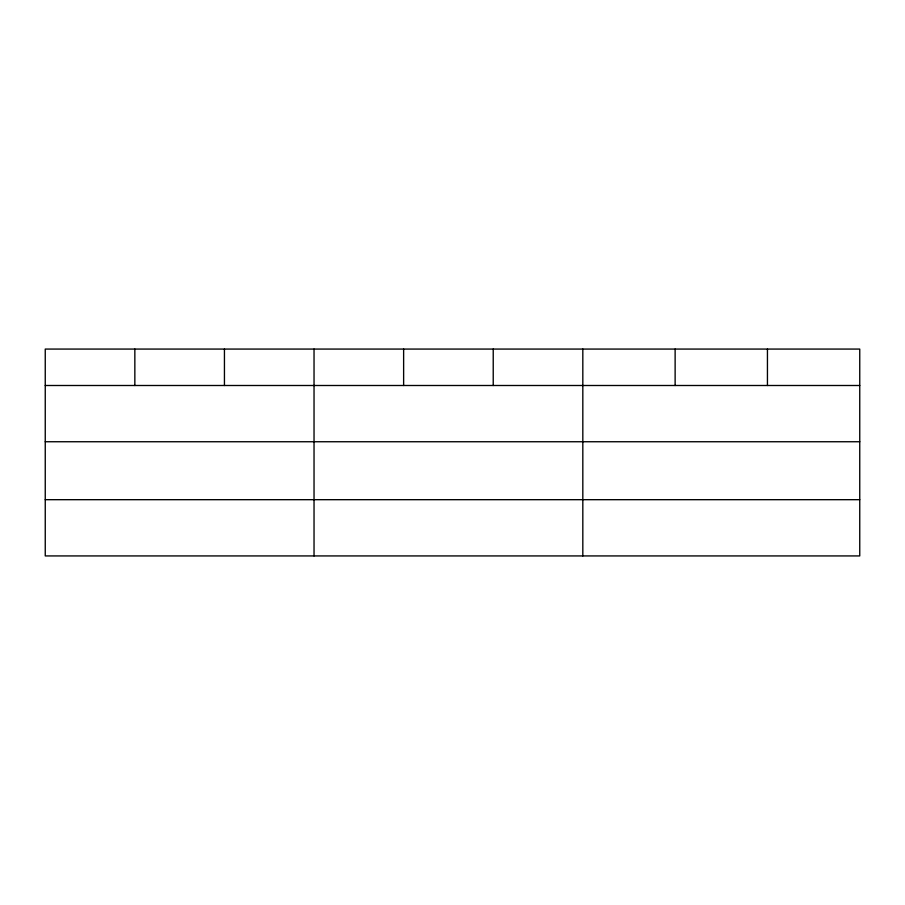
<?xml version="1.0" encoding="UTF-8"?>
<svg xmlns="http://www.w3.org/2000/svg" width="905" height="905" viewBox="0 0 905 905"><rect width="100%" height="100%" fill="white"/><g stroke="black" fill="none" stroke-linecap="round" stroke-linejoin="round"><path stroke-width="1.36" d="M859.75 441.742L859.75 349.07L45.25 349.07L45.25 555.93L859.75 555.93L859.75 441.742L45.25 441.742M45.25 385.496L859.75 385.496M45.25 499.684L859.75 499.684M767.44 349.07L767.44 385.496M675.13 349.07L675.13 385.496M582.82 349.07L582.82 555.93M493.225 349.07L493.225 385.496M403.63 349.07L403.63 385.496M314.035 349.07L314.035 555.93M224.44 349.07L224.44 385.496M134.845 349.07L134.845 385.496"/></g></svg>
